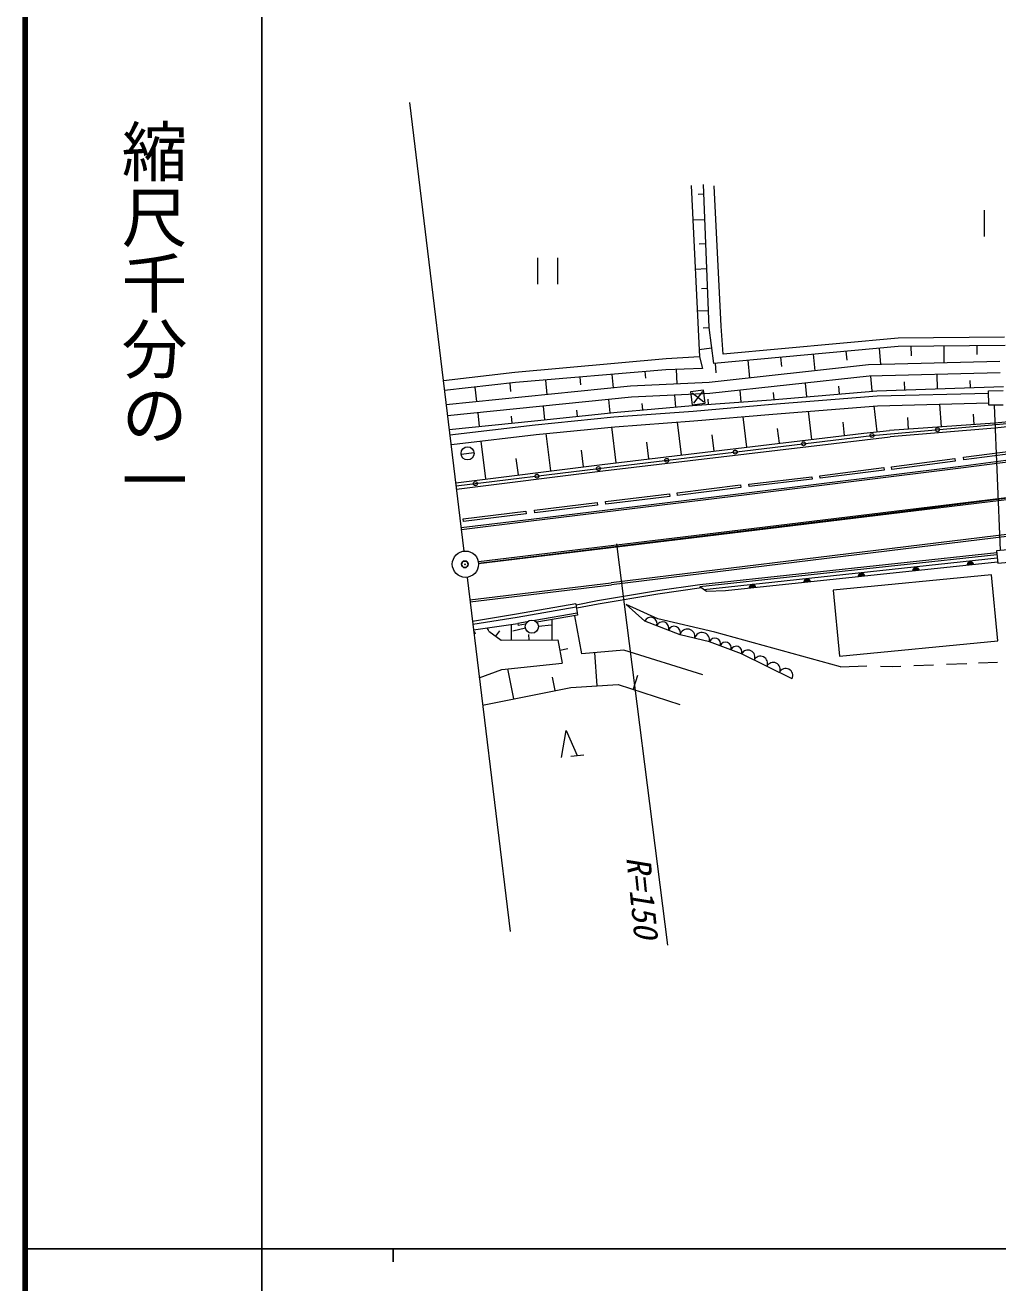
# Model space of a CAD drawing. Units: millimetres, scale not verified. Extents: x 40000 to 680000, y 20000 to 380000.
# Drawn here: x 40000 to 113982, y 202409 to 298118 of the extents above; entities that cross this region are included whole.
import ezdxf
from ezdxf.enums import TextEntityAlignment as Align

# ---------------------------------------------------------------- set-up
doc = ezdxf.new("R2010")
doc.units = ezdxf.units.MM
doc.header["$LTSCALE"] = 1000
doc.header["$PDMODE"] = 32
doc.header["$PDSIZE"] = 500
for name, color, linetype, lineweight in [('M-BGD', 7, 'Continuous', 13), ('M-STR-HTXT', 7, 'Continuous', 13), ('M-TTL', 2, 'Continuous', 140), ('M-TTL-BAND', 7, 'Continuous', 25), ('M-TTL-TXT', 7, 'Continuous', 13)]:
    doc.layers.add(name, color=color, linetype=linetype, lineweight=lineweight)
doc.layers.add('M-OTRS', color=6, linetype='Continuous')
doc.styles.add('@ＭＳ ゴシック', font='')
doc.styles.add('ＭＳ ゴシック', font='')
doc.styles.get('@ＭＳ ゴシック').set_extended_font_data('@MS Gothic')
doc.styles.get('ＭＳ ゴシック').set_extended_font_data('MS Gothic')

msp = doc.modelspace()

# ---------------------------------------------------------------- linework, layer by layer
at = {"layer": 'M-BGD', "color": 3}
for p, q in [((69241, 292236), (73377, 258083)), ((73619, 256092), (76881, 229155))]:
    msp.add_line(p, q, dxfattribs=at)
at = {"layer": 'M-BGD'}
for p, q in [((90656, 285916), (91278, 272890)), ((91178, 285261), (91630, 285279)), ((92035, 275103), (91602, 285987)), ((92926, 275210), (92413, 285895)), ((90781, 283291), (91707, 283328)), ((112958, 282043), (112958, 284043)), ((91259, 281485), (91780, 281506)), ((79001, 278415), (79001, 280415)), ((80501, 280415), (80501, 278415)), ((90960, 279554), (91856, 279590)), ((91442, 278075), (91916, 278094)), ((91112, 276368), (91983, 276403)), ((91563, 275091), (92034, 275110)), ((92369, 272374), (92035, 275103)), ((93085, 273091), (92926, 275210)), ((106404, 274304), (93085, 273091)), ((114541, 273746), (106399, 273669)), ((114483, 274371), (106404, 274304)), ((91278, 272890), (88751, 272735)), ((91252, 273445), (92223, 273564)), ((91278, 272890), (91513, 271989)), ((106399, 273669), (92369, 272374)), ((97540, 272152), (97476, 272846)), ((100082, 271812), (99965, 273075)), ((102517, 272631), (102455, 273305)), ((105086, 272284), (104970, 273537)), ((107404, 272951), (107397, 273679)), ((109909, 272410), (109897, 273702)), ((112403, 273044), (112397, 273726)), ((88751, 272735), (77235, 271685)), ((88732, 271884), (77300, 270914)), ((91513, 271989), (88732, 271884)), ((89592, 270812), (89551, 271915)), ((104147, 272260), (92022, 270925)), ((92564, 271664), (92497, 272386)), ((95111, 271265), (94986, 272616)), ((114134, 272519), (104147, 272260)), ((77235, 271685), (71807, 271048)), ((77300, 270914), (71896, 270317)), ((76949, 270240), (76879, 270868)), ((79692, 270006), (79599, 271109)), ((82267, 270748), (82217, 271331)), ((84746, 270517), (84659, 271538)), ((92022, 270925), (86049, 270649)), ((87199, 271255), (87157, 271750)), ((104205, 271411), (92088, 270077)), ((99334, 270875), (99424, 269843)), ((114166, 271670), (104205, 271411)), ((104306, 271414), (104404, 270283)), ((106855, 270982), (106877, 270369)), ((109337, 271545), (109375, 270455)), ((111855, 271089), (111874, 270542)), ((86049, 270649), (72027, 269232)), ((74357, 269467), (74234, 270575)), ((92088, 270077), (86112, 269801)), ((89377, 269951), (89455, 269053)), ((91607, 270348), (90615, 270226)), ((90615, 270226), (90737, 269234)), ((90726, 270139), (91618, 269443)), ((91520, 270237), (90824, 269345)), ((91729, 269356), (91607, 270348)), ((94363, 270327), (94440, 269443)), ((96735, 269616), (104783, 270296)), ((96813, 269270), (104796, 269901)), ((96886, 270171), (96933, 269633)), ((101863, 270651), (101915, 270054)), ((104783, 270296), (114401, 270629)), ((104796, 269901), (113287, 270123)), ((113284, 270288), (114377, 270309)), ((113305, 269188), (113284, 270288)), ((86112, 269801), (72129, 268388)), ((79394, 269122), (79500, 268090)), ((84369, 269624), (84473, 268610)), ((85038, 268669), (90767, 269167)), ((86911, 269336), (86962, 268836)), ((90737, 269234), (91729, 269356)), ((90767, 269167), (96735, 269616)), ((90807, 268750), (96813, 269270)), ((91912, 269653), (91947, 269256)), ((96875, 268523), (104836, 269152)), ((104548, 269145), (104784, 267175)), ((104836, 269152), (113301, 269374)), ((109548, 269275), (109667, 267548)), ((114398, 269209), (113305, 269188)), ((113708, 269196), (114166, 258145)), ((72255, 267346), (78736, 268010)), ((74419, 268619), (74526, 267579)), ((76958, 268367), (77013, 267833)), ((78736, 268010), (85038, 268669)), ((78791, 267706), (84786, 268310)), ((81937, 268829), (81986, 268350)), ((84786, 268310), (90807, 268750)), ((84850, 267563), (90867, 268002)), ((90867, 268002), (96875, 268523)), ((94575, 268324), (94853, 266001)), ((99562, 268735), (99818, 266594)), ((104406, 266891), (119365, 268211)), ((107111, 268269), (107173, 267376)), ((112105, 268526), (112161, 267719)), ((123545, 268464), (113750, 267461)), ((123482, 268748), (113758, 267829)), ((72304, 266944), (78791, 267706)), ((78872, 266961), (84850, 267563)), ((79614, 267035), (79968, 264201)), ((83881, 264691), (103796, 267069)), ((84589, 267543), (84930, 264816)), ((89590, 267909), (89888, 265408)), ((97203, 267415), (97342, 266298)), ((102180, 267898), (102300, 266890)), ((103796, 267069), (105737, 267277)), ((113758, 267829), (105737, 267277)), ((113750, 267461), (105791, 266780)), ((72394, 266205), (72857, 266254)), ((72857, 266254), (78872, 266961)), ((74646, 266464), (75007, 263581)), ((83603, 264372), (104406, 266891)), ((83942, 264195), (103853, 266572)), ((87253, 266393), (87413, 265113)), ((92224, 266931), (92378, 265706)), ((103853, 266572), (105791, 266780)), ((111155, 264569), (125545, 266425)), ((111174, 264420), (125565, 266276)), ((73154, 265471), (74146, 265593)), ((77330, 265151), (77488, 263891)), ((82291, 265772), (82449, 264512)), ((105894, 264505), (110709, 265135)), ((110709, 265135), (110735, 264936)), ((111359, 265241), (116159, 265855)), ((111385, 265042), (111359, 265241)), ((116185, 265657), (111385, 265042)), ((72746, 263298), (83881, 264691)), ((72776, 263051), (83603, 264372)), ((72806, 262801), (83942, 264195)), ((94867, 262539), (111155, 264569)), ((94885, 262390), (111174, 264420)), ((100434, 263830), (105306, 264449)), ((105331, 264251), (100459, 263632)), ((105306, 264449), (105331, 264251)), ((105920, 264307), (105894, 264505)), ((110735, 264936), (105920, 264307)), ((95046, 263200), (99833, 263756)), ((95069, 263002), (95046, 263200)), ((99856, 263557), (95069, 263002)), ((99833, 263756), (99856, 263557)), ((100459, 263632), (100434, 263830)), ((78474, 260535), (94867, 262539)), ((78492, 260386), (94885, 262390)), ((84153, 261862), (89009, 262444)), ((89033, 262245), (84177, 261663)), ((89009, 262444), (89033, 262245)), ((89594, 262523), (94407, 263145)), ((89620, 262325), (89594, 262523)), ((94433, 262946), (89620, 262325)), ((121115, 262932), (90869, 259255)), ((121133, 262783), (90887, 259106)), ((94407, 263145), (94433, 262946)), ((78737, 261205), (83498, 261780)), ((83522, 261581), (78761, 261006)), ((83498, 261780), (83522, 261581)), ((84177, 261663), (84153, 261862)), ((73158, 259898), (78474, 260535)), ((73176, 259750), (78492, 260386)), ((73323, 260541), (78084, 261139)), ((73348, 260343), (73323, 260541)), ((78109, 260941), (73348, 260343)), ((78084, 261139), (78109, 260941)), ((78761, 261006), (78737, 261205)), ((126367, 260804), (84578, 255667)), ((126385, 260655), (84596, 255518)), ((90869, 259255), (74473, 257269)), ((90887, 259106), (74488, 257119)), ((113902, 257961), (91305, 255520)), ((113915, 257811), (91321, 255370)), ((113938, 257559), (91631, 255155)), ((114742, 258197), (113887, 258121)), ((113887, 258121), (113972, 257174)), ((113965, 257250), (93256, 255081)), ((113972, 257174), (114826, 257251)), ((73826, 254378), (84579, 255667)), ((113490, 256300), (101446, 255129)), ((113980, 251260), (113490, 256300)), ((73844, 254229), (84596, 255518)), ((88087, 255073), (83530, 254301)), ((88125, 254826), (83575, 254055)), ((91305, 255520), (88087, 255073)), ((91442, 255286), (88125, 254826)), ((91817, 255027), (91321, 255370)), ((93256, 255081), (91817, 255027)), ((101446, 255129), (101937, 250089)), ((81877, 254073), (77375, 253299)), ((81920, 253826), (77417, 253052)), ((81886, 254074), (82003, 253210)), ((83530, 254301), (81909, 253990)), ((83575, 254055), (81956, 253745)), ((87137, 252751), (85702, 254021)), ((88112, 252934), (85702, 254021)), ((77375, 253299), (74024, 252746)), ((77417, 253052), (74054, 252498)), ((78195, 252714), (77479, 252592)), ((81983, 253359), (78764, 252811)), ((82008, 253211), (78906, 252683)), ((80046, 252877), (80059, 251345)), ((82332, 250276), (81813, 253178)), ((89810, 251720), (87137, 252751)), ((92462, 251937), (88112, 252934)), ((74101, 252105), (77479, 252592)), ((75264, 251992), (76202, 251312)), ((76075, 252038), (75774, 251623)), ((76966, 252518), (76976, 251319)), ((78053, 252228), (77080, 251999)), ((77479, 252592), (77504, 252444)), ((78055, 252538), (77504, 252444)), ((78293, 251735), (78297, 251330)), ((79038, 252390), (80033, 252487)), ((92047, 251196), (89810, 251720)), ((102014, 249292), (92462, 251937)), ((76202, 251312), (80519, 251349)), ((80519, 251349), (80856, 249565)), ((94492, 250266), (92047, 251196)), ((101937, 250089), (113980, 251260)), ((81284, 250647), (80673, 250531)), ((85531, 250565), (82332, 250276)), ((83312, 250365), (83469, 247847)), ((91543, 248671), (85531, 250565)), ((98337, 248384), (94492, 250266)), ((74544, 248453), (76266, 249094)), ((76266, 249094), (80856, 249565)), ((76682, 249137), (77140, 246851)), ((102014, 249292), (104016, 249373)), ((105069, 249345), (105977, 249321)), ((105977, 249321), (106616, 249347)), ((107582, 249386), (109083, 249446)), ((110067, 249485), (111631, 249548)), ((112520, 249584), (113948, 249641)), ((80077, 248492), (80279, 247480)), ((81499, 247725), (85105, 247949)), ((85105, 247949), (89805, 246421)), ((86583, 248628), (86242, 247580)), ((74795, 246381), (81499, 247725)), ((80802, 242392), (81154, 244450)), ((81154, 244450), (81993, 242538)), ((81497, 242477), (82490, 242599))]:
    msp.add_line(p, q, dxfattribs=at)
for centre, radius in [((104406, 266891), 150), ((109392, 267331), 150), ((99205, 266261), 150), ((73650, 265532), 500), ((88804, 265002), 150), ((94005, 265632), 150), ((83603, 264372), 150), ((74245, 263230), 150), ((78924, 263801), 150), ((78540, 252342), 500)]:
    msp.add_circle(centre, radius, dxfattribs=at)
at = {"layer": 'M-BGD', "color": 3}
msp.add_circle((73488, 257097), 1000, dxfattribs=at)
at = {"layer": 'M-BGD'}
for centre, radius, start, end in [((107753, 256599), 250, 5.97977, 185.97977), ((107753, 256599), 200, 5.97977, 185.97977), ((107753, 256599), 150, 5.97977, 185.97977), ((107753, 256599), 100, 5.97977, 185.97977), ((107753, 256599), 50, 5.97977, 185.97977), ((111894, 257033), 250, 5.97977, 185.97977), ((111894, 257033), 200, 5.97977, 185.97977), ((111894, 257033), 150, 5.97977, 185.97977), ((111894, 257033), 100, 5.97977, 185.97977), ((111894, 257033), 50, 5.97977, 185.97977), ((95327, 255298), 250, 5.97977, 185.97977), ((99469, 255731), 250, 5.97977, 185.97977), ((99469, 255731), 200, 5.97977, 185.97977), ((99469, 255731), 150, 5.97977, 185.97977), ((99469, 255731), 100, 5.97977, 185.97977), ((99469, 255731), 50, 5.97977, 185.97977), ((103611, 256165), 250, 5.97977, 185.97977), ((103611, 256165), 200, 5.97977, 185.97977), ((103611, 256165), 150, 5.97977, 185.97977), ((103611, 256165), 100, 5.97977, 185.97977), ((103611, 256165), 50, 5.97977, 185.97977), ((95327, 255298), 200, 5.97977, 185.97977), ((95327, 255298), 150, 5.97977, 185.97977), ((95327, 255298), 100, 5.97977, 185.97977), ((95327, 255298), 50, 5.97977, 185.97977), ((87583, 252580), 478, 338.90562, 158.90562), ((88474, 252236), 478, 338.90562, 158.90562), ((73730, 251679), 522, 11.52731, 43.28154), ((74753, 251887), 522, 11.52731, 44.11603), ((89365, 251892), 478, 338.90562, 158.90562), ((90370, 251589), 574, 346.80663, 166.80663), ((91488, 251327), 574, 346.80663, 166.80663), ((92455, 251041), 436, 339.16345, 159.16345), ((93270, 250731), 436, 339.16345, 159.16345), ((94084, 250421), 436, 339.16345, 159.16345), ((94972, 250030), 535, 333.92218, 153.92218), ((95934, 249560), 535, 333.92218, 153.92218), ((96895, 249089), 535, 333.92218, 153.92218), ((97857, 248619), 535, 333.92218, 153.92218)]:
    msp.add_arc(centre, radius, start, end, dxfattribs=at)
at = {"layer": 'M-OTRS'}
msp.add_point((73447, 257088), dxfattribs=at)
at = {"layer": 'M-STR-HTXT'}
msp.add_line((88871, 228101), (85001, 258639), dxfattribs=at)
at = {"layer": 'M-TTL'}
msp.add_line((40000, 380000), (40000, 20000), dxfattribs=at)
at = {"layer": 'M-TTL-BAND'}
for p, q in [((58000, 370000), (58000, 20000)), ((40000, 205000), (579000, 205000)), ((68000, 205000), (68000, 204000))]:
    msp.add_line(p, q, dxfattribs=at)
at = {"layer": 'M-TTL-TXT', "color": 2}
for p, q in [((107002, 261159), (171679, 269400)), ((74485, 257176), (107002, 261159))]:
    msp.add_line(p, q, dxfattribs=at)

# ---------------------------------------------------------------- texts
at = {"layer": 'M-STR-HTXT', "style": 'ＭＳ ゴシック', "oblique": 15}
msp.add_text('R=150', height=1833, rotation=275.755, dxfattribs=at).set_placement((86631, 234872), align=Align.MIDDLE_LEFT)
at = {"layer": 'M-TTL-BAND', "style": '@ＭＳ ゴシック'}
msp.add_text('縮尺千分の一', height=3666, rotation=270, dxfattribs=at).set_placement((49777, 261030), align=Align.MIDDLE_RIGHT)

doc.saveas('drawing.dxf')
